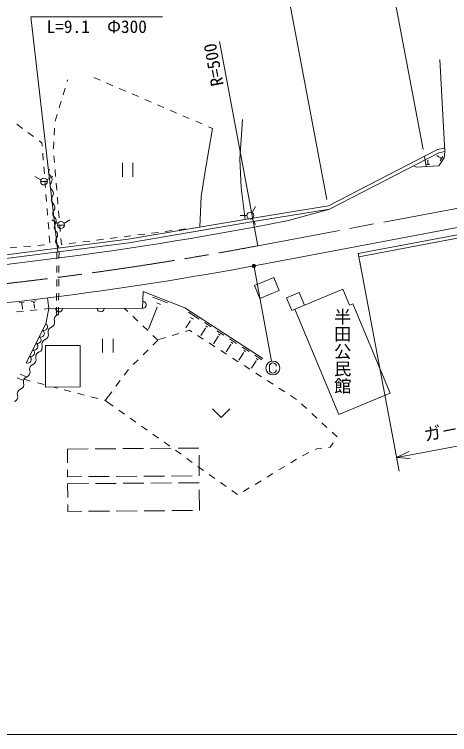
# Model space of a CAD drawing. Units: millimetres, scale not verified. Extents: x 40000 to 680000, y 20000 to 380000.
# Drawn here: x 389928 to 452751, y 205000 to 309002 of the extents above; entities that cross this region are included whole.
import ezdxf
from ezdxf.enums import TextEntityAlignment as Align

# ---------------------------------------------------------------- set-up
doc = ezdxf.new("R2010")
doc.units = ezdxf.units.MM
doc.header["$LTSCALE"] = 1000
doc.header["$PDMODE"] = 32
doc.header["$PDSIZE"] = 500
doc.linetypes.add('CHAIN', pattern=[18.5, 12, -1.5, 3.5, -1.5])
for name, color, linetype, lineweight in [('M-BGD', 7, 'Continuous', 13), ('M-BMK', 2, 'CHAIN', 13), ('M-STR-HTXT', 7, 'Continuous', 13), ('M-STR-STRC', 7, 'Continuous', 13), ('M-TTL-BAND', 7, 'Continuous', 13)]:
    doc.layers.add(name, color=color, linetype=linetype, lineweight=lineweight)
doc.styles.add('@ＭＳ ゴシック', font='')
doc.styles.add('ＭＳ ゴシック', font='')
doc.styles.get('@ＭＳ ゴシック').set_extended_font_data('@MS Gothic')
doc.styles.get('ＭＳ ゴシック').set_extended_font_data('MS Gothic')

msp = doc.modelspace()

# ---------------------------------------------------------------- linework, layer by layer
at = {"layer": 'M-BGD'}
for p, q in [((425080, 275593), (419532, 305075)), ((451333, 302504), (452065, 289197)), ((397540, 299329), (397611, 299570)), ((401400, 299896), (402318, 299501)), ((403237, 299106), (404156, 298711)), ((396971, 297411), (397256, 298370)), ((405074, 298316), (405993, 297921)), ((406911, 297526), (407830, 297131)), ((396403, 295494), (396687, 296452)), ((408749, 296735), (409667, 296340)), ((410586, 295945), (411505, 295550)), ((395835, 293576), (396119, 294535)), ((412423, 295155), (413342, 294760)), ((414261, 294365), (415179, 293970)), ((416098, 293575), (417017, 293180)), ((422860, 293835), (422461, 288120)), ((390272, 293144), (391074, 292546)), ((395673, 291587), (395732, 292585)), ((417473, 286344), (418526, 292531)), ((417935, 292785), (418526, 292531)), ((391876, 291949), (392678, 291351)), ((393479, 290753), (393903, 290437)), ((393903, 290437), (393940, 289968)), ((395556, 289591), (395615, 290589)), ((451015, 289496), (435268, 281349)), ((452037, 289702), (451015, 289496)), ((452065, 289197), (451183, 289020)), ((452065, 289197), (451960, 288298)), ((394018, 288971), (394096, 287974)), ((395711, 287598), (395627, 288594)), ((422461, 288120), (422649, 284008)), ((451183, 289020), (435427, 280868)), ((449106, 288508), (449383, 287034)), ((451260, 288388), (450889, 288625)), ((451960, 288298), (451219, 287137)), ((451247, 288368), (451273, 288408)), ((451372, 288202), (451476, 288365)), ((451379, 287852), (451797, 288506)), ((405527, 287569), (405527, 285569)), ((407027, 287569), (407027, 285569)), ((447979, 286956), (447543, 287137)), ((447979, 286956), (451219, 287137)), ((449382, 287285), (449897, 287313)), ((449568, 287424), (449697, 287431)), ((449625, 287557), (449603, 287946)), ((449609, 287556), (449641, 287558)), ((394174, 286977), (394252, 285980)), ((395880, 285605), (395795, 286601)), ((416884, 282725), (417473, 286344)), ((393751, 285117), (392885, 285617)), ((394330, 284983), (394408, 283986)), ((394617, 285117), (395484, 285617)), ((393684, 284867), (394684, 284867)), ((396049, 283612), (395964, 284608)), ((422649, 284008), (423221, 279385)), ((394486, 282989), (394564, 281992)), ((396217, 281619), (396133, 282615)), ((416672, 278277), (416884, 282725)), ((394642, 280995), (394720, 279998)), ((424247, 280380), (424747, 281246)), ((424342, 279575), (435268, 281349)), ((424423, 279082), (435427, 280868)), ((435289, 280821), (429485, 279220)), ((396386, 279626), (396302, 280623)), ((423497, 279947), (422497, 279947)), ((425588, 272890), (462933, 279917)), ((394798, 279001), (394876, 278004)), ((396211, 278828), (395345, 279328)), ((397077, 278828), (397943, 279328)), ((406369, 276534), (424342, 279575)), ((406442, 276039), (424423, 279082)), ((424247, 279514), (424747, 278648)), ((424571, 278295), (429485, 279220)), ((439540, 274498), (462135, 278750)), ((396144, 278578), (397144, 278578)), ((396555, 277633), (396471, 278630)), ((412703, 277776), (411711, 277650)), ((414687, 278026), (413695, 277901)), ((416672, 278277), (415680, 278152)), ((439633, 274007), (461796, 278177)), ((394954, 277007), (395031, 276010)), ((404766, 276773), (403774, 276648)), ((406750, 277024), (405758, 276898)), ((408735, 277274), (407743, 277149)), ((410719, 277525), (409727, 277400)), ((385137, 273808), (406369, 276534)), ((385187, 273310), (406442, 276039)), ((394283, 275716), (393287, 275632)), ((396714, 275756), (396640, 276637)), ((396829, 275771), (396714, 275756)), ((398814, 276021), (397821, 275896)), ((400798, 276272), (399806, 276147)), ((402782, 276522), (401790, 276397)), ((390297, 275382), (389301, 275298)), ((392290, 275549), (391294, 275465)), ((396068, 274707), (396060, 273707)), ((396368, 274746), (396361, 273746)), ((439540, 274498), (440355, 270167)), ((396053, 272707), (396045, 271707)), ((396353, 272746), (396345, 271746)), ((396037, 270707), (396030, 269707)), ((396338, 270746), (396330, 269746)), ((427374, 270987), (424606, 269832)), ((428144, 269142), (427374, 270987)), ((425376, 267986), (424606, 269832)), ((396022, 268707), (396014, 267707)), ((396322, 268746), (396314, 267746)), ((408437, 266564), (408525, 268978)), ((414519, 266640), (408525, 268978)), ((428144, 269142), (425376, 267986)), ((429187, 268087), (431033, 268857)), ((429957, 266241), (437340, 269322)), ((431033, 268857), (431803, 267011)), ((437340, 269322), (438303, 267015)), ((390635, 267356), (391348, 267437)), ((392347, 267549), (393085, 267633)), ((392644, 267396), (392829, 267417)), ((394693, 268066), (394885, 266522)), ((409893, 268176), (412014, 267349)), ((410482, 267335), (411012, 267129)), ((429187, 268087), (429957, 266241)), ((390923, 267208), (391101, 267228)), ((391010, 267037), (391054, 267043)), ((391032, 267040), (391098, 266457)), ((392221, 266243), (393215, 266347)), ((392734, 267220), (392780, 267225)), ((392757, 267222), (392828, 266602)), ((394210, 266451), (394885, 266522)), ((394885, 266522), (394456, 264334)), ((394885, 266522), (408437, 266564)), ((396006, 266707), (395998, 265628)), ((396307, 266746), (396298, 265625)), ((406311, 266107), (405843, 266556)), ((410540, 266702), (409309, 263545)), ((410474, 266728), (410606, 266676)), ((425791, 259327), (414519, 266640)), ((430419, 266434), (436773, 251206)), ((438303, 267015), (438765, 267208)), ((438765, 267208), (444156, 254287)), ((390232, 266034), (391226, 266138)), ((395998, 265628), (396298, 265625)), ((407753, 264721), (407032, 265414)), ((415043, 266003), (416590, 264999)), ((415372, 265239), (415759, 264988)), ((391627, 258702), (394456, 264334)), ((415314, 264727), (414688, 263761)), ((415266, 264758), (415363, 264696)), ((417348, 264507), (418336, 263866)), ((409195, 263335), (408474, 264028)), ((414605, 263208), (415206, 263384)), ((415206, 263384), (415520, 263182)), ((417521, 263692), (416833, 262631)), ((417491, 263713), (417552, 263672)), ((417558, 264020), (417805, 263859)), ((419174, 263322), (420160, 262682)), ((402663, 262173), (402663, 260173)), ((404163, 262173), (404163, 260173)), ((410636, 261949), (409915, 262642)), ((410768, 262079), (411727, 262361)), ((412687, 262643), (413646, 262925)), ((416360, 262639), (417200, 262096)), ((419347, 262509), (418660, 261450)), ((419317, 262529), (419378, 262489)), ((419384, 262835), (419631, 262676)), ((420999, 262138), (421983, 261499)), ((394415, 261184), (399415, 261204)), ((394415, 261184), (394439, 255184)), ((399415, 261204), (399439, 255204)), ((409926, 261245), (410636, 261949)), ((418040, 261553), (418880, 261011)), ((421172, 261327), (420486, 260270)), ((421141, 261347), (421202, 261307)), ((421208, 261653), (421454, 261493)), ((408504, 259838), (409215, 260542)), ((419720, 260468), (420560, 259925)), ((422994, 260145), (422311, 259092)), ((422822, 260955), (423804, 260318)), ((422963, 260165), (423025, 260125)), ((423031, 260471), (423276, 260311)), ((407083, 258431), (407794, 259135)), ((421400, 259383), (422239, 258840)), ((424643, 259774), (425624, 259137)), ((424784, 258985), (424846, 258945)), ((424852, 259290), (425097, 259131)), ((423079, 258297), (423919, 257754)), ((424815, 258965), (424133, 257914)), ((391670, 256654), (390744, 257030)), ((405782, 256920), (406379, 257721)), ((424759, 257212), (425599, 256669)), ((391241, 256122), (390318, 256506)), ((391304, 256309), (392272, 256056)), ((404587, 255316), (405184, 256118)), ((426439, 256126), (427279, 255584)), ((393239, 255804), (394207, 255551)), ((394439, 255184), (399439, 255204)), ((395598, 255188), (396142, 255046)), ((428119, 255041), (428959, 254498)), ((397110, 254794), (398077, 254541)), ((399045, 254289), (400013, 254037)), ((400980, 253784), (401948, 253532)), ((403044, 253246), (403989, 254514)), ((429799, 253955), (430639, 253413)), ((436773, 251206), (444156, 254287)), ((402915, 253279), (403044, 253246)), ((404200, 252424), (403044, 253246)), ((431386, 252752), (432118, 252070)), ((405830, 251266), (405015, 251845)), ((418515, 252028), (419765, 250778)), ((421015, 252028), (419765, 250778)), ((407461, 250107), (406646, 250687)), ((432849, 251388), (433581, 250706)), ((434313, 250025), (435044, 249343)), ((409091, 248949), (408276, 249528)), ((435776, 248661), (436507, 247980)), ((410721, 247790), (409906, 248370)), ((436507, 247980), (436506, 247979)), ((412352, 246632), (411537, 247211)), ((435506, 246501), (435292, 246477)), ((435945, 247151), (435506, 246501)), ((397576, 246235), (400576, 246256)), ((397590, 244235), (397576, 246235)), ((401576, 246263), (404575, 246284)), ((405575, 246291), (408575, 246312)), ((409575, 246319), (412575, 246340)), ((413982, 245474), (413167, 246053)), ((413575, 246347), (416575, 246368)), ((432435, 245716), (431537, 245276)), ((433591, 246283), (433332, 246156)), ((434298, 246364), (433591, 246283)), ((415612, 244315), (414797, 244894)), ((416582, 245368), (416603, 242368)), ((430670, 244778), (429816, 244258)), ((417243, 243157), (416428, 243736)), ((428962, 243737), (428108, 243217)), ((397604, 242235), (397597, 243235)), ((411603, 242333), (408603, 242312)), ((415603, 242361), (412603, 242340)), ((418873, 241998), (418058, 242577)), ((427254, 242697), (426400, 242177)), ((399604, 242249), (397604, 242235)), ((403604, 242277), (400604, 242256)), ((407603, 242305), (404603, 242284)), ((405610, 241291), (408610, 241312)), ((409610, 241319), (412610, 241340)), ((413610, 241347), (416610, 241368)), ((420503, 240840), (419688, 241419)), ((425546, 241656), (424692, 241136)), ((397611, 241235), (400611, 241256)), ((397625, 239235), (397611, 241235)), ((401611, 241263), (404611, 241284)), ((416617, 240369), (416638, 237369)), ((422134, 239681), (421319, 240261)), ((423838, 240616), (422984, 240096)), ((397639, 237235), (397632, 238235)), ((399639, 237250), (397639, 237235)), ((403639, 237278), (400639, 237257)), ((407638, 237306), (404639, 237285)), ((411638, 237334), (408638, 237313)), ((415638, 237362), (412638, 237341))]:
    msp.add_line(p, q, dxfattribs=at)
for centre in [(394184, 284867), (423997, 279947), (396644, 278578)]:
    msp.add_circle(centre, 500, dxfattribs=at)
for centre, radius, start, end in [((395590, 286221), 725, 142.14089, 229.34653), ((394645, 285121), 725, 322.14089, 49.34653), ((395790, 284231), 725, 142.14089, 229.34653), ((394845, 283131), 725, 322.14089, 49.34653), ((395990, 282241), 725, 142.14089, 229.34653), ((395045, 281141), 725, 322.14089, 49.34653), ((396190, 280251), 725, 142.14089, 229.34653), ((395246, 279151), 725, 322.14089, 49.34653), ((332618, 766969), 497250, 273.55206, 280.6567), ((396390, 278261), 725, 142.14089, 229.34653), ((395446, 277161), 725, 322.14089, 49.34653), ((396591, 276271), 725, 142.14089, 229.34653), ((395646, 275171), 725, 6.19214, 49.34653), ((332618, 766969), 502750, 273.55206, 280.6567), ((408455, 267064), 500, 267.907, 87.907), ((396385, 266527), 500, 180.17684, 0.17684), ((402385, 266546), 500, 180.17684, 0.17684), ((396396, 264945), 725, 110.02061, 197.22625), ((394198, 263876), 526, 246.07721, 60.57969), ((395011, 264516), 725, 290.02061, 17.22625), ((393727, 262937), 526, 246.07721, 60.57969), ((395508, 263154), 725, 110.02061, 197.22625), ((393255, 261999), 526, 246.07721, 60.57969), ((394123, 262724), 725, 290.02061, 17.22625), ((392784, 261060), 526, 246.07721, 60.57969), ((393234, 260932), 725, 290.02061, 17.22625), ((394619, 261362), 725, 110.02061, 197.22625), ((392312, 260121), 526, 246.07721, 60.57969), ((393731, 259570), 725, 110.02061, 197.22625), ((391841, 259183), 526, 246.07721, 60.57969), ((392346, 259141), 725, 290.02061, 17.22625), ((392842, 257778), 725, 110.02061, 197.22625), ((391457, 257349), 725, 290.02061, 17.22625), ((391954, 255987), 725, 110.02061, 197.22625), ((391065, 254195), 725, 110.02061, 197.22625), ((390569, 255557), 725, 290.02061, 17.22625), ((389680, 253765), 725, 290.02061, 17.22625)]:
    msp.add_arc(centre, radius, start, end, dxfattribs=at)
at = {"layer": 'M-BMK'}
msp.add_line((425080, 275593), (461687, 282481), dxfattribs=at)
msp.add_arc((332618, 766969), 500000, 273.638, 280.6567, dxfattribs=at)
at = {"layer": 'M-STR-HTXT'}
for p, q in [((448921, 289491), (443188, 319957)), ((435012, 282295), (428447, 317183)), ((392312, 308654), (411312, 308654)), ((396218, 274726), (392312, 308654))]:
    msp.add_line(p, q, dxfattribs=at)
at = {"layer": 'M-STR-STRC'}
for p, q in [((424521, 272538), (427052, 258921)), ((439725, 273515), (445458, 243050)), ((426735, 258188), (426735, 257688)), ((468674, 249454), (445088, 245015)), ((446891, 245881), (445088, 245015)), ((445088, 245015), (447082, 244864))]:
    msp.add_line(p, q, dxfattribs=at)
for centre, radius in [((424494, 272685), 150), ((424494, 272685), 120), ((424494, 272685), 90), ((424494, 272685), 60), ((424494, 272685), 30), ((427235, 257938), 1000)]:
    msp.add_circle(centre, radius, dxfattribs=at)
for centre, start, end in [((427235, 258188), 0, 180), ((427235, 257688), 180, 0)]:
    msp.add_arc(centre, 500, start, end, dxfattribs=at)
msp.add_point((424494, 272685), dxfattribs=at)
at = {"layer": 'M-TTL-BAND'}
msp.add_line((40000, 205000), (579000, 205000), dxfattribs=at)

# ---------------------------------------------------------------- texts
at = {"layer": 'M-BGD', "style": 'ＭＳ ゴシック'}
msp.add_text('R=500', height=1833, rotation=100.657, dxfattribs=at).set_placement((420688, 298933), align=Align.BOTTOM_LEFT)
at = {"layer": 'M-BGD', "style": '@ＭＳ ゴシック'}
msp.add_text('半田公民館', height=1833, rotation=270, dxfattribs=at).set_placement((437288, 260361), align=Align.MIDDLE_CENTER)
at = {"layer": 'M-STR-HTXT', "style": 'ＭＳ ゴシック'}
msp.add_text('L=9.1\u3000Φ300', height=1833, dxfattribs=at).set_placement((401812, 308154), align=Align.TOP_CENTER)
at = {"layer": 'M-STR-STRC', "style": 'ＭＳ ゴシック'}
msp.add_text('ガ－ドレ－ル', height=1833, rotation=10.657, dxfattribs=at).set_placement((456696, 248217), align=Align.BOTTOM_CENTER)

doc.saveas('drawing.dxf')
